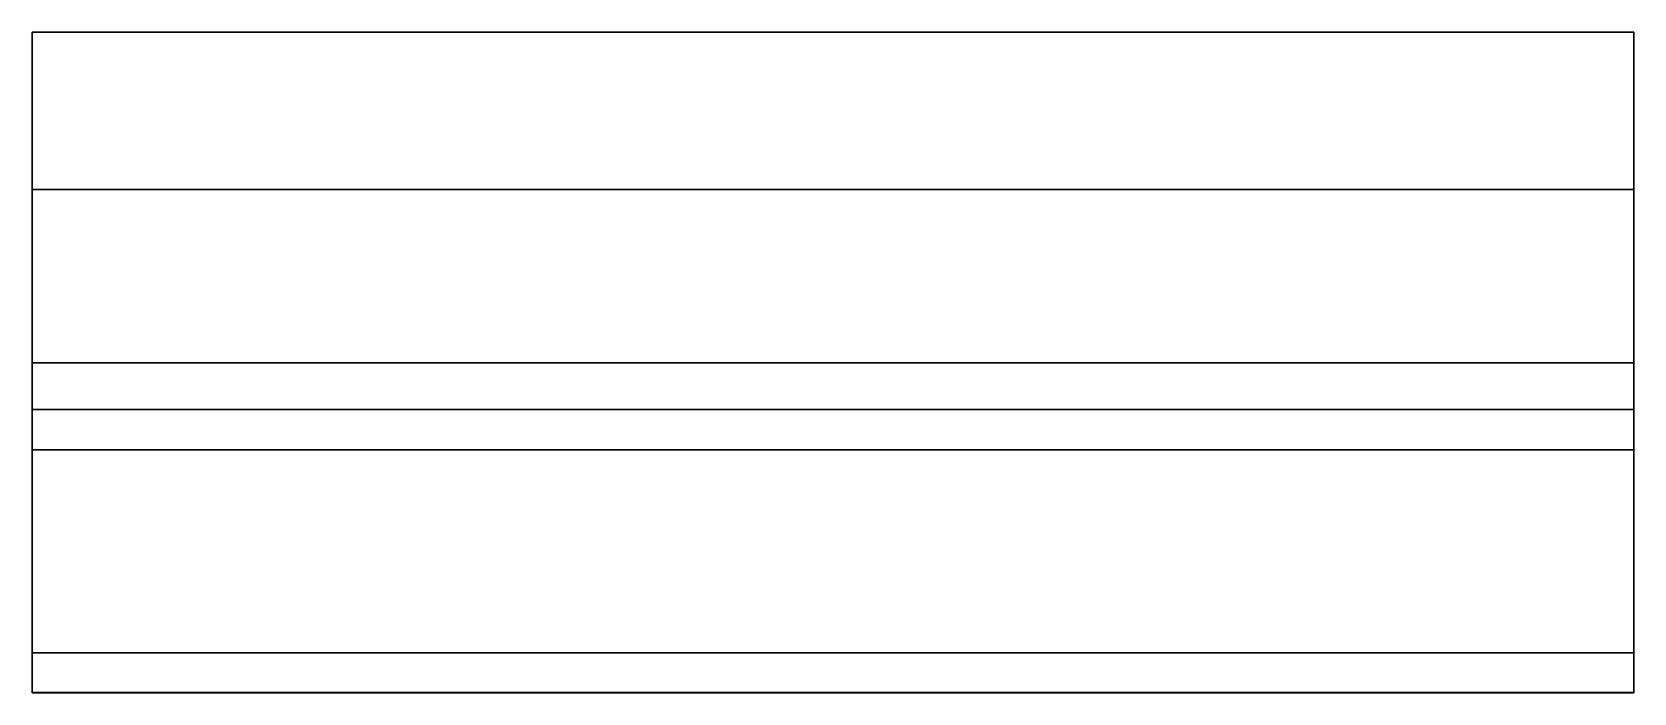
# Model space of a CAD drawing. Header units: metres. Extents: x 0 to 4.8, y 0 to 1.98.
import ezdxf

# ---------------------------------------------------------------- set-up
doc = ezdxf.new("R2010")
doc.units = ezdxf.units.M

msp = doc.modelspace()

# ---------------------------------------------------------------- linework, layer by layer
at = {"layer": 'Layer0'}
for points, invisible_edges in [([(0, 0, 0.0179), (0, 0.7279, 0.9392), (0, 1.98, 0.0179)], 3), ([(0, 1.98, 0.0179), (0, 0.7279, 0.9392), (0, 1.98, 0.2279)], 1), ([(4.8, 1.98, 0.0179), (0, 0, 0.0179), (0, 1.98, 0.0179)], 1), ([(0, 0, 0.0179), (4.8, 1.98, 0.0179), (4.8, 0, 0.0179)], 1), ([(0, 1.98, 0.2279), (4.8, 1.98, 0.0179), (0, 1.98, 0.0179)], 1), ([(4.8, 1.98, 0.0179), (0, 1.98, 0.2279), (4.8, 1.98, 0.2279)], 1), ([(4.8, 0.7279, 0.9392), (0, 1.98, 0.2279), (0, 0.7279, 0.9392)], 1), ([(0, 1.98, 0.2279), (4.8, 0.7279, 0.9392), (4.8, 1.98, 0.2279)], 1), ([(4.8, 0.7279, 0.9392), (4.8, 0, 0.0179), (4.8, 1.98, 0.0179)], 13), ([(4.8, 0.7279, 0.9392), (4.8, 1.98, 0.0179), (4.8, 1.98, 0.2279)], 1), ([(0, 1.5079, 1.9332), (0, 0.7279, 1.6732), (0, 0.119, 2.824)], 3), ([(0, 0.7279, 1.6732), (0, 1.5079, 1.9332), (0, 1.5079, 1.6732)], 1), ([(4.8, 1.5079, 1.6732), (0, 0.7279, 1.6732), (0, 1.5079, 1.6732)], 1), ([(0, 0.7279, 1.6732), (4.8, 1.5079, 1.6732), (4.8, 0.7279, 1.6732)], 1), ([(0, 1.5079, 1.9332), (4.8, 1.5079, 1.6732), (0, 1.5079, 1.6732)], 1), ([(4.8, 1.5079, 1.6732), (0, 1.5079, 1.9332), (4.8, 1.5079, 1.9332)], 1), ([(4.8, 0.119, 2.824), (0, 1.5079, 1.9332), (0, 0.119, 2.824)], 1), ([(0, 1.5079, 1.9332), (4.8, 0.119, 2.824), (4.8, 1.5079, 1.9332)], 1), ([(4.8, 0.119, 2.824), (4.8, 0.7279, 1.6732), (4.8, 1.5079, 1.9332)], 3), ([(4.8, 1.5079, 1.9332), (4.8, 0.7279, 1.6732), (4.8, 1.5079, 1.6732)], 1), ([(0, 0.989, 1.1265), (0, 0.7279, 0.9392), (0, 0.7279, 1.4432)], 3), ([(0, 0.7279, 0.9392), (0, 0.989, 1.1265), (0, 0.849, 0.9865)], 3), ([(0, 0.849, 0.9865), (0, 0.989, 1.1265), (0, 0.989, 0.9865)], 1), ([(4.8, 0.989, 0.9865), (0, 0.849, 0.9865), (0, 0.989, 0.9865)], 1), ([(0, 0.849, 0.9865), (4.8, 0.989, 0.9865), (4.8, 0.849, 0.9865)], 1), ([(0, 0.989, 1.1265), (4.8, 0.989, 0.9865), (0, 0.989, 0.9865)], 1), ([(4.8, 0.989, 0.9865), (0, 0.989, 1.1265), (4.8, 0.989, 1.1265)], 1), ([(0, 0.7279, 1.4432), (4.8, 0.989, 1.1265), (0, 0.989, 1.1265)], 1), ([(4.8, 0.989, 1.1265), (0, 0.7279, 1.4432), (4.8, 0.7279, 1.4432)], 1), ([(4.8, 0.7279, 1.4432), (4.8, 0.849, 0.9865), (4.8, 0.989, 1.1265)], 3), ([(4.8, 0.989, 1.1265), (4.8, 0.849, 0.9865), (4.8, 0.989, 0.9865)], 1), ([(4.8, 0.849, 0.9865), (0, 0.7279, 0.9392), (0, 0.849, 0.9865)], 1), ([(0, 0.7279, 0.9392), (4.8, 0.849, 0.9865), (4.8, 0.7279, 0.9392)], 1), ([(4.8, 0.849, 0.9865), (4.8, 0.7279, 1.4432), (4.8, 0.7279, 0.9392)], 3), ([(0, 0, 0.0179), (0, 0.119, 2.824), (0, 0.7279, 0.9392)], 15), ([(0, 0.7279, 0.9392), (0, 0.119, 2.824), (0, 0.7279, 1.6732)], 15), ([(0, 0.7279, 0.9392), (0, 0.7279, 1.6732), (0, 0.7279, 1.4432)], 13), ([(0, 0.7279, 1.6732), (4.8, 0.7279, 1.4432), (0, 0.7279, 1.4432)], 1), ([(4.8, 0.7279, 1.4432), (0, 0.7279, 1.6732), (4.8, 0.7279, 1.6732)], 1), ([(4.8, 0, 0.0179), (4.8, 0.7279, 0.9392), (4.8, 0.119, 2.824)], 15), ([(4.8, 0.7279, 1.6732), (4.8, 0.119, 2.824), (4.8, 0.7279, 0.9392)], 15), ([(4.8, 0.7279, 1.6732), (4.8, 0.7279, 0.9392), (4.8, 0.7279, 1.4432)], 3), ([(0, 0.119, 3.414), (0, 0, 0.0179), (0, -0.001, 3.414)], 1), ([(0, 0, 0.0179), (0, 0.119, 3.414), (0, 0.119, 2.824)], 13), ([(0, 0.119, 3.414), (4.8, 0.119, 2.824), (0, 0.119, 2.824)], 1), ([(4.8, 0.119, 2.824), (0, 0.119, 3.414), (4.8, 0.119, 3.414)], 1), ([(4.8, -0.001, 3.414), (0, 0.119, 3.414), (0, -0.001, 3.414)], 1), ([(0, 0.119, 3.414), (4.8, -0.001, 3.414), (4.8, 0.119, 3.414)], 1), ([(4.8, 0, 0.0179), (4.8, 0.119, 3.414), (4.8, -0.001, 3.414)], 1), ([(4.8, 0.119, 3.414), (4.8, 0, 0.0179), (4.8, 0.119, 2.824)], 3), ([(4.8, -0.001, 3.414), (0, 0, 0.0179), (4.8, 0, 0.0179)], 1), ([(0, 0, 0.0179), (4.8, -0.001, 3.414), (0, -0.001, 3.414)], 1)]:
    msp.add_3dface(points, dxfattribs=dict(at, invisible_edges=invisible_edges))

doc.saveas('drawing.dxf')
